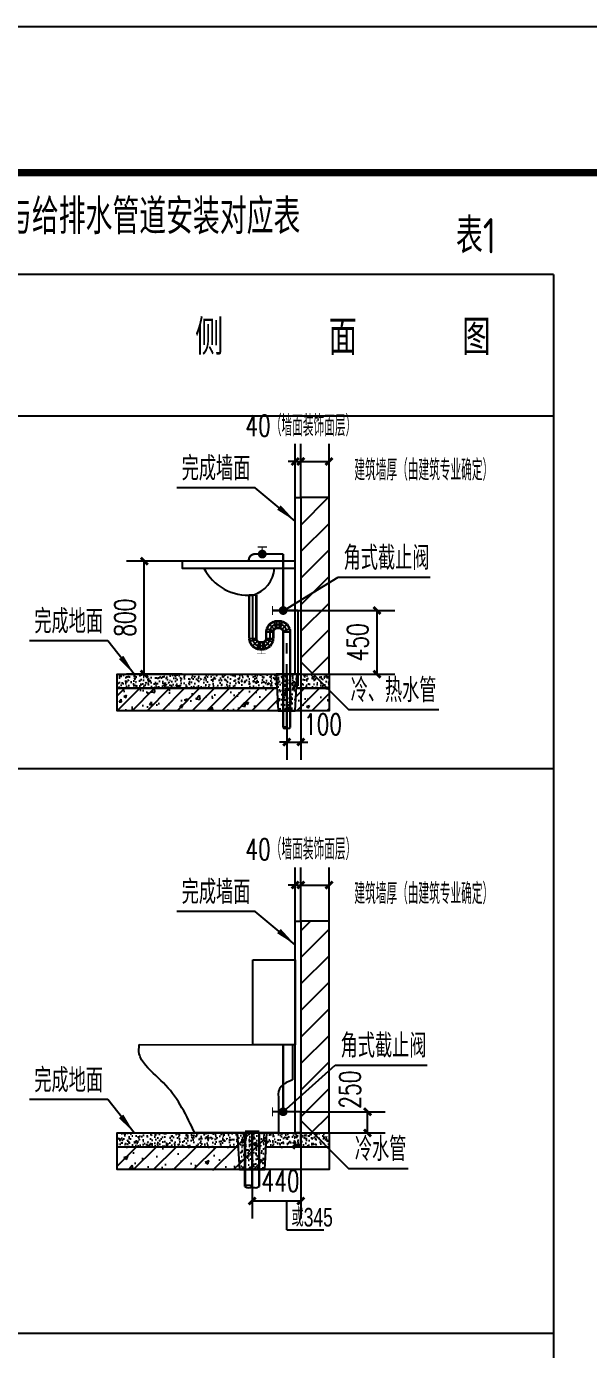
# Model space of a CAD drawing. Header units: millimetres. Extents: x 38494 to 103938, y -249777 to -227577.
# Drawn here: x 45850 to 50560, y -238673 to -227577 of the extents above; entities that cross this region are included whole.
import ezdxf

# ---------------------------------------------------------------- set-up
doc = ezdxf.new("R2010")
doc.units = ezdxf.units.MM
doc.header["$LTSCALE"] = 600
doc.linetypes.add('CENTER2', pattern=[1.125, 0.75, -0.125, 0.125, -0.125])
for name, color, linetype in [('0-给水标注', 8, 'Continuous'), ('EQUIP_给水', 7, 'Continuous'), ('PIPE-双管', 3, 'Continuous'), ('PIPE-给水', 3, 'Continuous'), ('TEXT', 7, 'Continuous'), ('TWT_DIM', 3, 'Continuous'), ('TWT_DOTE', 8, 'CENTER2'), ('TWT_LEAD', 3, 'Continuous'), ('TWT_TEXT', 7, 'Continuous'), ('冷凝水', 4, 'Continuous'), ('散水', 150, 'Continuous'), ('详-保温', 8, 'Continuous')]:
    doc.layers.add(name, color=color, linetype=linetype)
doc.styles.add('_TCH_DIM', font='SIMPLEX', dxfattribs={"bigfont": 'GBCBIG'})
doc.styles.add('_TCH_DIM_T3', font='SIMPLEX', dxfattribs={"width": 0.705882, "bigfont": 'GBCBIG'})
doc.styles.add('_TWT_PIPEDN', font='SIMPLEX', dxfattribs={"width": 0.8, "height": 3.5, "bigfont": 'HZTXT'})
doc.styles.add('HZ', font='txt', dxfattribs={"bigfont": 'hztxt'})
doc.styles.get("Standard").update_dxf_attribs({"font": 'tssdeng.shx', "height": 500, "bigfont": 'tssdchn.shx'})
doc.styles.add('TSSD_NORMAL', font='tssdeng.shx', dxfattribs={"bigfont": 'tssdchn.shx'})
doc.styles.add('tyhz', font='BFTXT', dxfattribs={"width": 0.7, "bigfont": 'BFHZDX'})
doc.dimstyles.new('_TWT_ARCH&&50', dxfattribs={"dimtxt": 148.75, "dimasz": 50, "dimexe": 125, "dimexo": 0, "dimgap": 63.125, "dimtad": 1, "dimdec": 0, "dimzin": 0, "dimdsep": 46, "dimtxsty": '_TCH_DIM_T3', "dimblk": 'ARCHTICK', "dimcen": 0.09, "dimclrt": 7, "dimazin": 2, "dimtfac": 1, "dimtdec": 0, "dimtix": 1, "dimtmove": 2, "dimatfit": 3, "dimfxl": 50, "dimtolj": 1, "dimtzin": 0, "dimarcsym": 0})
pattern_1 = [(45, (377856.62, -80705.61), (-70.710678, 70.710678), []), (50, (377856.62, -80705.6), (286.90407, -25.100854), [30, -330]), (355, (377856.62, -80705.6), (-55.50053, 300.87685), [24, -264]), (100.4514, (377880.53, -80707.7), (231.40375, 275.77582), [25.49608, -280.45684]), (46.1842, (377856.6, -80625.6), (426.89642, -66.2076), [45, -495]), (96.6356, (377892.2, -80631.12), (373.86508, 389.64715), [38.24412, -420.6852]), (351.1842, (377856.6, -80625.6), (373.86478, 389.64744), [36, -396]), (21, (377896.62, -80645.6), (238.76282, -161.047556), [30, -330]), (326, (377896.62, -80645.6), (97.32613, 290.06002), [24, -264]), (71.4514, (377916.51, -80659.03), (336.08905, 129.0122), [25.49608, -280.45684]), (37.5, (377856.62, -80705.61), (4.863942, 133.157542), [0, -260.8, 0, -268, 0, -265]), (7.5, (377856.62, -80705.6), (105.227815, 157.764685), [0, -152.8, 0, -254.8, 0, -101]), (327.5, (377767.42, -80705.61), (213.528974, -9.021949), [0, -100, 0, -312, 0, -414]), (317.5, (377727.42, -80705.6), (233.274468, 40.041993), [0, -130, 0, -207.2, 0, -294])]

# ---------------------------------------------------------------- blocks, each defined once
blk = doc.blocks.new('A$C4A8E20EA')
at = {"layer": '详-保温'}
blk.add_lwpolyline([(-180.8, 1225), (119.2, 1225), (119.2, 625), (-180.8, 625)], close=True, dxfattribs=at)
for points in [[(-984.1, 625.3), (99.2, 625), (99.2, 375.3)], [(0, 250), (0, 0), (-591.1, 0)]]:
    blk.add_lwpolyline(points, dxfattribs=at)
for points, knots in [([(-591.1, 0), (-649.2, 120.9), (-737.8, 305), (-919.2, 445.3), (-991.6, 550.2), (-986.3, 603.1), (-984.1, 625.3)], [0, 0, 0, 0, 786.399099, 1197.100089, 1377.617444, 1507.994773, 1507.994773, 1507.994773, 1507.994773]), ([(99.2, 375.3), (64.4, 361.9), (8.5, 334.6), (-3.7, 283.4), (0, 250)], [0, 0, 0, 0, 147.803714, 291.041131, 291.041131, 291.041131, 291.041131])]:
    blk.add_open_spline(points, degree=3, knots=knots, dxfattribs=at)
blk = doc.blocks.new('$TwtSys$00000478')
blk.add_arc((0.289, 0.251, 0), 0.377, 138.16101, 221.81199)
for centre, major_axis, ratio, start_param, end_param in [((-0.08, 0.237, 0), (0.023, 0.296), 0.56417, 3.829726, 5.8734), ((0.171, -0.242, 0), (0.026, 0.33), 0.755631, 0.811946, 2.540597)]:
    blk.add_ellipse(centre, major_axis=major_axis, ratio=ratio, start_param=start_param, end_param=end_param)
at = {"layer": 'PIPE-双管'}
blk.add_line((0.006, 0), (0.006, 0), dxfattribs=at)
blk.add_line((0.006, 0), (0.006, 0), dxfattribs=at)
blk.add_line((0.006, 0), (0.006, 0), dxfattribs=at)
blk.add_line((0.006, 0), (0.006, 0), dxfattribs=at)
blk = doc.blocks.new('$ATTACHMENT$00000139')
at = {"const_width": 30}
blk.add_lwpolyline([(0, 0), (-400, 0, 0.443942), (-486, -95, -1.105826)], format="xyb", dxfattribs=at)
at = {"const_width": 15}
for points in [[(-231, 100), (-359, 100)], [(-296, 0), (-296, 100)]]:
    blk.add_lwpolyline(points, dxfattribs=at)
at = {"const_width": 62.5}
blk.add_lwpolyline([(-265, 0, -1), (-327, 0, -1)], format="xyb", close=True, dxfattribs=at)
at = {"flags": 1}
for tag in ['UNIT', 'SPEC', 'WHAT']:
    blk.add_attdef(tag, (0, 0), '', height=0.0001, dxfattribs=at)
blk = doc.blocks.new('$ATTACHMENT$00000125')
for points, const_width in [([(170, 0), (170, 400)], 30), ([(0, 0), (320, 0)], 30), ([(320, -65), (320, 65)], 15)]:
    blk.add_lwpolyline(points, dxfattribs=dict(const_width=const_width))
at = {"const_width": 62.5}
blk.add_lwpolyline([(139, 0, -1), (201, 0, -1)], format="xyb", close=True, dxfattribs=at)
at = {"style": 'HZ', "width": 0.7, "flags": 1}
for tag in ['UNIT', 'SPEC', 'WHAT']:
    blk.add_attdef(tag, (0, 0), '', height=0.001, dxfattribs=at)
blk = doc.blocks.new('$TwtSys$00000132')
at = {"elevation": 0}
blk.add_lwpolyline([(7, -101, -0.575183), (0, 0, 0.604745), (-11, 101, 16.924828)], format="xyb", dxfattribs=at)
blk = doc.blocks.new('_ArchTick')
at = {"color": 0, "linetype": 'ByBlock', "const_width": 0.4}
blk.add_lwpolyline([(-0.5, -0.5), (0.5, 0.5)], dxfattribs=at)
blk = doc.blocks.new('*D31')
at = {"layer": 'Defpoints', "color": 0, "transparency": 16777216}
for p in [(1010069.1, 445369), (1010169.1, 445369), (1010169.1, 444887.4)]:
    blk.add_point(p, dxfattribs=at)
at = {"layer": 'TWT_DIM', "color": 0, "lineweight": -2, "transparency": 16777216}
for p, q in [((1010069.1, 445369), (1010069.1, 444762.4)), ((1010169.1, 445369), (1010169.1, 444762.4)), ((1010069.1, 444887.4), (1010019.1, 444887.4)), ((1010069.1, 444887.4), (1010169.1, 444887.4)), ((1010169.1, 444887.4), (1010219.1, 444887.4))]:
    blk.add_line(p, q, dxfattribs=at)
at = {"layer": 'TWT_DIM', "color": 0, "lineweight": -2, "transparency": 16777216, "xscale": 50, "yscale": 50, "zscale": 50}
blk.add_blockref('_ArchTick', (1010069.1, 444887.4), dxfattribs=at)
at = {"layer": 'TWT_DIM', "color": 0, "lineweight": -2, "transparency": 16777216, "xscale": 50, "yscale": 50, "zscale": 50, "rotation": 180}
blk.add_blockref('_ArchTick', (1010169.1, 444887.4), dxfattribs=at)
at = {"layer": 'TWT_DIM', "color": 7, "transparency": 16777216, "insert": (1010326.2, 445012.4), "char_height": 148.75, "attachment_point": 5, "style": '_TCH_DIM_T3'}
blk.add_mtext('\\A1;100', dxfattribs=at)
blk = doc.blocks.new('*D32')
at = {"layer": 'Defpoints', "color": 0, "transparency": 16777216}
for p in [(1010169.1, 446874.8), (1010129.1, 446619), (1010169.1, 446619)]:
    blk.add_point(p, dxfattribs=at)
at = {"layer": 'TWT_DIM', "color": 0, "lineweight": -2, "transparency": 16777216}
for p, q in [((1010129.1, 446619), (1010129.1, 446999.8)), ((1010169.1, 446619), (1010169.1, 446999.8)), ((1010129.1, 446874.8), (1010079.1, 446874.8)), ((1010129.1, 446874.8), (1010169.1, 446874.8)), ((1010169.1, 446874.8), (1010219.1, 446874.8))]:
    blk.add_line(p, q, dxfattribs=at)
at = {"layer": 'TWT_DIM', "color": 0, "lineweight": -2, "transparency": 16777216, "xscale": 50, "yscale": 50, "zscale": 50}
blk.add_blockref('_ArchTick', (1010129.1, 446874.8), dxfattribs=at)
at = {"layer": 'TWT_DIM', "color": 0, "lineweight": -2, "transparency": 16777216, "xscale": 50, "yscale": 50, "zscale": 50, "rotation": 180}
blk.add_blockref('_ArchTick', (1010169.1, 446874.8), dxfattribs=at)
at = {"layer": 'TWT_DIM', "color": 7, "transparency": 16777216, "insert": (1010169.1, 447126.7), "char_height": 148.75, "attachment_point": 5, "style": '_TCH_DIM_T3'}
blk.add_mtext('\\A1;40（墙面装饰面层）', dxfattribs=at)
blk = doc.blocks.new('*D33')
at = {"layer": 'Defpoints', "color": 0, "transparency": 16777216}
for p in [(1010369.1, 446874.8), (1010169.1, 446619), (1010369.1, 446619)]:
    blk.add_point(p, dxfattribs=at)
at = {"layer": 'TWT_DIM', "color": 0, "lineweight": -2, "transparency": 16777216}
for p, q in [((1010169.1, 446619), (1010169.1, 446999.8)), ((1010369.1, 446619), (1010369.1, 446999.8)), ((1010169.1, 446874.8), (1010369.1, 446874.8))]:
    blk.add_line(p, q, dxfattribs=at)
at = {"layer": 'TWT_DIM', "color": 0, "lineweight": -2, "transparency": 16777216, "xscale": 50, "yscale": 50, "zscale": 50, "rotation": 180}
blk.add_blockref('_ArchTick', (1010169.1, 446874.8), dxfattribs=at)
at = {"layer": 'TWT_DIM', "color": 0, "lineweight": -2, "transparency": 16777216, "xscale": 50, "yscale": 50, "zscale": 50}
blk.add_blockref('_ArchTick', (1010369.1, 446874.8), dxfattribs=at)
at = {"layer": 'TWT_DIM', "color": 7, "transparency": 16777216, "insert": (1011039.6, 446812.7), "char_height": 148.75, "attachment_point": 5, "style": '_TCH_DIM_T3'}
blk.add_mtext('\\A1;建筑墙厚（由建筑专业确定）', dxfattribs=at)
blk = doc.blocks.new('*D34')
at = {"layer": 'Defpoints', "color": 0, "transparency": 16777216}
for p in [(1010129.1, 445819), (1010708.4, 445819), (1010129.1, 445369)]:
    blk.add_point(p, dxfattribs=at)
at = {"layer": 'TWT_DIM', "color": 0, "lineweight": -2, "transparency": 16777216}
for p, q in [((1010129.1, 445819), (1010833.4, 445819)), ((1010708.4, 445369), (1010708.4, 445819)), ((1010129.1, 445369), (1010833.4, 445369))]:
    blk.add_line(p, q, dxfattribs=at)
at = {"layer": 'TWT_DIM', "color": 0, "lineweight": -2, "transparency": 16777216, "xscale": 50, "yscale": 50, "zscale": 50}
for p, rotation in [((1010708.4, 445819), 90), ((1010708.4, 445369), 270)]:
    blk.add_blockref('_ArchTick', p, dxfattribs=dict(at, rotation=rotation))
at = {"layer": 'TWT_DIM', "color": 7, "transparency": 16777216, "insert": (1010570.9, 445594), "char_height": 148.75, "attachment_point": 5, "rotation": 90, "style": '_TCH_DIM_T3'}
blk.add_mtext('\\A1;450', dxfattribs=at)
blk = doc.blocks.new('*D35')
at = {"layer": 'Defpoints', "color": 0, "transparency": 16777216}
for p in [(1009061.2, 446169), (1009329.1, 446169), (1009329.1, 445369)]:
    blk.add_point(p, dxfattribs=at)
at = {"layer": 'TWT_DIM', "color": 0, "lineweight": -2, "transparency": 16777216}
for p, q in [((1009329.1, 446169), (1008936.2, 446169)), ((1009061.2, 445369), (1009061.2, 446169)), ((1009329.1, 445369), (1008936.2, 445369))]:
    blk.add_line(p, q, dxfattribs=at)
at = {"layer": 'TWT_DIM', "color": 0, "lineweight": -2, "transparency": 16777216, "xscale": 50, "yscale": 50, "zscale": 50}
for p, rotation in [((1009061.2, 446169), 90), ((1009061.2, 445369), 270)]:
    blk.add_blockref('_ArchTick', p, dxfattribs=dict(at, rotation=rotation))
at = {"layer": 'TWT_DIM', "color": 7, "transparency": 16777216, "insert": (1008923.7, 445769), "char_height": 148.75, "attachment_point": 5, "rotation": 90, "style": '_TCH_DIM_T3'}
blk.add_mtext('\\A1;800', dxfattribs=at)
blk = doc.blocks.new('*D42')
at = {"layer": 'Defpoints', "color": 0, "transparency": 16777216}
for p in [(1009824.1, 442119), (1010169.1, 442119), (1010169.1, 441637.4)]:
    blk.add_point(p, dxfattribs=at)
at = {"layer": 'TWT_DIM', "color": 0, "lineweight": -2, "transparency": 16777216}
for p, q in [((1009824.1, 442119), (1009824.1, 441512.4)), ((1010169.1, 442119), (1010169.1, 441512.4)), ((1009824.1, 441637.4), (1010169.1, 441637.4))]:
    blk.add_line(p, q, dxfattribs=at)
at = {"layer": 'TWT_DIM', "color": 0, "lineweight": -2, "transparency": 16777216, "xscale": 50, "yscale": 50, "zscale": 50, "rotation": 180}
blk.add_blockref('_ArchTick', (1009824.1, 441637.4), dxfattribs=at)
at = {"layer": 'TWT_DIM', "color": 0, "lineweight": -2, "transparency": 16777216, "xscale": 50, "yscale": 50, "zscale": 50}
blk.add_blockref('_ArchTick', (1010169.1, 441637.4), dxfattribs=at)
at = {"layer": 'TWT_DIM', "color": 7, "transparency": 16777216, "insert": (1010025.1, 441778.5), "char_height": 148.75, "attachment_point": 5, "style": '_TCH_DIM_T3'}
blk.add_mtext('\\A1;440', dxfattribs=at)
blk = doc.blocks.new('*D43')
at = {"layer": 'Defpoints', "color": 0, "transparency": 16777216}
for p in [(1010169.1, 443874.8), (1010129.1, 443619), (1010169.1, 443619)]:
    blk.add_point(p, dxfattribs=at)
at = {"layer": 'TWT_DIM', "color": 0, "lineweight": -2, "transparency": 16777216}
for p, q in [((1010129.1, 443619), (1010129.1, 443999.8)), ((1010169.1, 443619), (1010169.1, 443999.8)), ((1010129.1, 443874.8), (1010079.1, 443874.8)), ((1010129.1, 443874.8), (1010169.1, 443874.8)), ((1010169.1, 443874.8), (1010219.1, 443874.8))]:
    blk.add_line(p, q, dxfattribs=at)
at = {"layer": 'TWT_DIM', "color": 0, "lineweight": -2, "transparency": 16777216, "xscale": 50, "yscale": 50, "zscale": 50}
blk.add_blockref('_ArchTick', (1010129.1, 443874.8), dxfattribs=at)
at = {"layer": 'TWT_DIM', "color": 0, "lineweight": -2, "transparency": 16777216, "xscale": 50, "yscale": 50, "zscale": 50, "rotation": 180}
blk.add_blockref('_ArchTick', (1010169.1, 443874.8), dxfattribs=at)
at = {"layer": 'TWT_DIM', "color": 7, "transparency": 16777216, "insert": (1010169.1, 444126.7), "char_height": 148.75, "attachment_point": 5, "style": '_TCH_DIM_T3'}
blk.add_mtext('\\A1;40（墙面装饰面层）', dxfattribs=at)
blk = doc.blocks.new('*D44')
at = {"layer": 'Defpoints', "color": 0, "transparency": 16777216}
for p in [(1010369.1, 443874.8), (1010169.1, 443619), (1010369.1, 443619)]:
    blk.add_point(p, dxfattribs=at)
at = {"layer": 'TWT_DIM', "color": 0, "lineweight": -2, "transparency": 16777216}
for p, q in [((1010169.1, 443619), (1010169.1, 443999.8)), ((1010369.1, 443619), (1010369.1, 443999.8)), ((1010169.1, 443874.8), (1010369.1, 443874.8))]:
    blk.add_line(p, q, dxfattribs=at)
at = {"layer": 'TWT_DIM', "color": 0, "lineweight": -2, "transparency": 16777216, "xscale": 50, "yscale": 50, "zscale": 50, "rotation": 180}
blk.add_blockref('_ArchTick', (1010169.1, 443874.8), dxfattribs=at)
at = {"layer": 'TWT_DIM', "color": 0, "lineweight": -2, "transparency": 16777216, "xscale": 50, "yscale": 50, "zscale": 50}
blk.add_blockref('_ArchTick', (1010369.1, 443874.8), dxfattribs=at)
at = {"layer": 'TWT_DIM', "color": 7, "transparency": 16777216, "insert": (1011039.6, 443812.7), "char_height": 148.75, "attachment_point": 5, "style": '_TCH_DIM_T3'}
blk.add_mtext('\\A1;建筑墙厚（由建筑专业确定）', dxfattribs=at)
blk = doc.blocks.new('*D45')
at = {"layer": 'Defpoints', "color": 0, "transparency": 16777216}
for p in [(1010169.1, 442269), (1010641.3, 442269), (1010169.1, 442119)]:
    blk.add_point(p, dxfattribs=at)
at = {"layer": 'TWT_DIM', "color": 0, "lineweight": -2, "transparency": 16777216}
for p, q in [((1010169.1, 442269), (1010766.3, 442269)), ((1010641.3, 442119), (1010641.3, 442269)), ((1010169.1, 442119), (1010766.3, 442119))]:
    blk.add_line(p, q, dxfattribs=at)
at = {"layer": 'TWT_DIM', "color": 0, "lineweight": -2, "transparency": 16777216, "xscale": 50, "yscale": 50, "zscale": 50}
for p, rotation in [((1010641.3, 442269), 90), ((1010641.3, 442119), 270)]:
    blk.add_blockref('_ArchTick', p, dxfattribs=dict(at, rotation=rotation))
at = {"layer": 'TWT_DIM', "color": 7, "transparency": 16777216, "insert": (1010516.3, 442426.2), "char_height": 148.75, "attachment_point": 5, "rotation": 90, "style": '_TCH_DIM_T3'}
blk.add_mtext('\\A1;250', dxfattribs=at)
blk = doc.blocks.new('16#给排水专业全部施工图20170220-11111111')
at = {"layer": 'PIPE-给水', "linetype": 'ByBlock'}
for points in [[(1010169.1, 442269), (1010176.6, 442269), (1010176.6, 442276.5)], [(1010169.1, 442269), (1010169.1, 442276.5), (1010176.6, 442276.5)], [(1010169.1, 442035), (1010176.6, 442035), (1010176.6, 442027.5)], [(1010169.1, 442035), (1010169.1, 442027.5), (1010176.6, 442027.5)]]:
    blk.add_hatch(color=256, dxfattribs=at).paths.add_polyline_path(points)
at = {"layer": 'TEXT'}
h = blk.add_hatch(dxfattribs=at)
h.set_pattern_fill('普通砖', color=256, scale=100, style=0)
h.set_pattern_definition([(45, (396762.02, -83405.36), (-94.045202, 94.045202), [])])
h.paths.add_polyline_path([(1010169.1, 445369), (1010369.1, 445369), (1010369.1, 446619), (1010169.1, 446619)])
h = blk.add_hatch(dxfattribs=at)
h.set_pattern_fill('混凝土', color=256, scale=10, style=0)
h.set_pattern_definition([(50, (396762.02, -83500.86), (71.7260183, -6.2752135), [7.5, -82.5]), (355, (396762.02, -83500.86), (-13.8751334, 75.2192134), [6, -66]), (100.4514, (396768, -83501.38), (57.850938, 68.943954), [6.374019, -70.114211]), (46.1842, (396762.02, -83480.86), (106.724105, -16.551901), [11.25, -123.75]), (96.6356, (396770.92, -83482.24), (93.46627, 97.411787), [9.561029, -105.1713]), (351.1842, (396762.02, -83480.86), (93.466195, 97.41186), [9, -99]), (21, (396772.02, -83485.86), (59.690705, -40.261889), [7.5, -82.5]), (326, (396772.02, -83485.86), (24.331533, 72.5150045), [6, -66]), (71.4514, (396777, -83489.21), (84.022263, 32.2530497), [6.374019, -70.114211]), (37.5, (396762.023, -83500.857), (1.2159855, 33.2893854), [0, -65.2, 0, -67, 0, -66.25]), (7.5, (396762.023, -83500.857), (26.3069537, 39.4411712), [0, -38.2, 0, -63.7, 0, -25.25]), (327.5, (396739.723, -83500.857), (53.3822436, -2.2554872), [0, -25, 0, -78, 0, -103.5]), (317.5, (396729.723, -83500.857), (58.318617, 10.0104982), [0, -32.5, 0, -51.8, 0, -73.5])])
h.paths.add_polyline_path([(1009999.9, 445269), (1009994.1, 445369), (1008869.1, 445369), (1008869.1, 445269)])
h.paths.add_polyline_path([(1010169.1, 445369), (1010169.1, 445301, -1), (1010169.1, 445269), (1010369.1, 445269), (1010369.1, 445369)])
h = blk.add_hatch(dxfattribs=at)
h.set_pattern_fill('混凝土', color=256, scale=10, style=0)
h.set_pattern_definition([(50, (396762.02, -83550.86), (71.7260183, -6.2752135), [7.5, -82.5]), (355, (396762.02, -83550.86), (-13.8751334, 75.2192134), [6, -66]), (100.4514, (396768, -83551.38), (57.850938, 68.943954), [6.374019, -70.114211]), (46.1842, (396762.02, -83530.86), (106.724105, -16.551901), [11.25, -123.75]), (96.6356, (396770.92, -83532.24), (93.46627, 97.411787), [9.561029, -105.1713]), (351.1842, (396762.02, -83530.86), (93.466195, 97.41186), [9, -99]), (21, (396772.02, -83535.86), (59.690705, -40.261889), [7.5, -82.5]), (326, (396772.02, -83535.86), (24.331533, 72.5150045), [6, -66]), (71.4514, (396777, -83539.21), (84.022263, 32.2530497), [6.374019, -70.114211]), (37.5, (396762.023, -83550.857), (1.2159855, 33.2893854), [0, -65.2, 0, -67, 0, -66.25]), (7.5, (396762.023, -83550.857), (26.3069537, 39.4411712), [0, -38.2, 0, -63.7, 0, -25.25]), (327.5, (396739.723, -83550.857), (53.3822436, -2.2554872), [0, -25, 0, -78, 0, -103.5]), (317.5, (396729.723, -83550.857), (58.318617, 10.0104982), [0, -32.5, 0, -51.8, 0, -73.5])])
h.paths.add_polyline_path([(1010009.1, 445109), (1010129.1, 445109), (1010144.1, 445369), (1009994.1, 445369)])
h = blk.add_hatch(dxfattribs=at)
h.set_pattern_fill('钢筋混凝土', color=256, scale=30, style=0)
h.set_pattern_definition([(45, (396762.02, -83500.86), (-53.0330086, 53.0330086), []), (50, (396762.02, -83500.86), (215.178055, -18.82564), [22.5, -247.5]), (355, (396762.02, -83500.86), (-41.6254, 225.65764), [18, -198]), (100.4514, (396779.95, -83502.43), (173.552815, 206.83186), [19.122057, -210.342634]), (46.1842, (396762.02, -83440.86), (320.172315, -49.6557), [33.75, -371.25]), (96.6356, (396788.7, -83445), (280.39881, 292.23536), [28.68309, -315.5139]), (351.1842, (396762.02, -83440.86), (280.39858, 292.23558), [27, -297]), (21, (396792.02, -83455.86), (179.072116, -120.785667), [22.5, -247.5]), (326, (396792.02, -83455.86), (72.9946, 217.545014), [18, -198]), (71.4514, (396806.95, -83465.92), (252.06679, 96.75915), [19.122057, -210.342634]), (37.5, (396762.02, -83500.86), (3.6479566, 99.868156), [0, -195.6, 0, -201, 0, -198.75]), (7.5, (396762.02, -83500.86), (78.920861, 118.323514), [0, -114.6, 0, -191.1, 0, -75.75]), (327.5, (396695.12, -83500.86), (160.146731, -6.7664615), [0, -75, 0, -234, 0, -310.5]), (317.5, (396665.12, -83500.86), (174.95585, 30.031495), [0, -97.5, 0, -155.4, 0, -220.5])])
h.paths.add_polyline_path([(1008869.1, 445269), (1008869.1, 445109), (1010009.1, 445109), (1009999.9, 445269)])
h.paths.add_polyline_path([(1010138.3, 445269), (1010129.1, 445109), (1010369.1, 445109), (1010369.1, 445269)])
h = blk.add_hatch(dxfattribs=at)
h.set_pattern_fill('普通砖', color=256, scale=100, style=0)
h.set_pattern_definition([(45, (396762.02, -86655.36), (-94.045202, 94.045202), [])])
h.paths.add_polyline_path([(1010169.1, 442119), (1010369.1, 442119), (1010369.1, 443619), (1010169.1, 443619)])
at = {"layer": '详-保温'}
h = blk.add_hatch(dxfattribs=at)
h.set_pattern_fill('混凝土', color=256, scale=10, style=0)
h.set_pattern_definition([(50, (371132.61, -124103.726), (71.7260183, -6.2752135), [7.5, -82.5]), (355, (371132.61, -124103.73), (-13.8751334, 75.2192134), [6, -66]), (100.4514, (371138.59, -124104.25), (57.850938, 68.943954), [6.374019, -70.114211]), (46.1842, (371132.61, -124083.73), (106.724105, -16.551901), [11.25, -123.75]), (96.6356, (371141.51, -124085.11), (93.46627, 97.411787), [9.561029, -105.1713]), (351.1842, (371132.61, -124083.73), (93.466195, 97.41186), [9, -99]), (21, (371142.61, -124088.726), (59.6907052, -40.261889), [7.5, -82.5]), (326, (371142.61, -124088.73), (24.331533, 72.5150045), [6, -66]), (71.4514, (371147.586, -124092.08), (84.022263, 32.2530497), [6.374019, -70.114211]), (37.5, (371132.612, -124103.726), (1.2159855, 33.2893854), [0, -65.2, 0, -67, 0, -66.25]), (7.5, (371132.61, -124103.726), (26.3069537, 39.4411712), [0, -38.2, 0, -63.7, 0, -25.25]), (327.5, (371110.312, -124103.726), (53.3822436, -2.2554872), [0, -25, 0, -78, 0, -103.5]), (317.5, (371100.31, -124103.726), (58.318617, 10.0104982), [0, -32.5, 0, -51.8, 0, -73.5])])
h.paths.add_polyline_path([(1009724.9, 442019), (1009719.1, 442119), (1008869.1, 442119), (1008869.1, 442019)])
h.paths.add_polyline_path([(1009929.1, 442119), (1009923.3, 442019), (1010169.1, 442019, -0.414214), (1010153.1, 442035, -0.414214), (1010169.1, 442051), (1010169.1, 442119), (1010129.1, 442119)])
h.paths.add_polyline_path([(1010369.1, 442019), (1010369.1, 442119), (1010169.1, 442119), (1010169.1, 442051, -0.414214), (1010185.1, 442035, -0.414214), (1010169.1, 442019)])
h = blk.add_hatch(dxfattribs=at)
h.set_pattern_fill('钢筋混凝土', color=256, scale=40, style=0)
h.set_pattern_definition(pattern_1)
h.paths.add_polyline_path([(1009719.1, 442119), (1009734.1, 441859), (1009914.1, 441859), (1009929.1, 442119)])
h = blk.add_hatch(dxfattribs=at)
h.set_pattern_fill('混凝土', color=256, scale=10, style=0)
h.set_pattern_definition([(50, (377856.62, -80705.606), (71.7260183, -6.2752135), [7.5, -82.5]), (355, (377856.62, -80705.606), (-13.8751334, 75.2192134), [6, -66]), (100.4514, (377862.594, -80706.13), (57.850938, 68.943954), [6.374019, -70.114211]), (46.1842, (377856.62, -80685.606), (106.724105, -16.551901), [11.25, -123.75]), (96.6356, (377865.51, -80686.98), (93.46627, 97.411787), [9.561029, -105.1713]), (351.1842, (377856.62, -80685.61), (93.466195, 97.41186), [9, -99]), (21, (377866.62, -80690.606), (59.690705, -40.261889), [7.5, -82.5]), (326, (377866.62, -80690.606), (24.331533, 72.5150045), [6, -66]), (71.4514, (377871.59, -80693.96), (84.022263, 32.2530497), [6.374019, -70.114211]), (37.5, (377856.617, -80705.606), (1.2159855, 33.2893854), [0, -65.2, 0, -67, 0, -66.25]), (7.5, (377856.617, -80705.606), (26.3069537, 39.4411712), [0, -38.2, 0, -63.7, 0, -25.25]), (327.5, (377834.317, -80705.606), (53.3822436, -2.2554872), [0, -25, 0, -78, 0, -103.5]), (317.5, (377824.317, -80705.606), (58.318617, 10.0104982), [0, -32.5, 0, -51.8, 0, -73.5])])
h.paths.add_polyline_path([(1009719.1, 442119), (1009734.1, 441859), (1009914.1, 441859), (1009929.1, 442119)])
h = blk.add_hatch(dxfattribs=at)
h.set_pattern_fill('钢筋混凝土', color=256, scale=40, style=0)
h.set_pattern_definition(pattern_1)
h.paths.add_polyline_path([(1008869.1, 442019), (1008869.1, 441859), (1009734.1, 441859), (1009724.9, 442019)])
at = {"color": 7}
for points, const_width in [([(1009858.9, 445512.5), (1009920.5, 445512.5)], 1.5), ([(1009889.1, 445569), (1009889.1, 445512.5)], 2.5)]:
    blk.add_lwpolyline(points, dxfattribs=dict(at, const_width=const_width))
at = {"layer": '0-给水标注', "linetype": 'ByBlock'}
for q in [(1010070.4, 441630.9), (1010331.8, 441432)]:
    blk.add_line((1010070.4, 441432), q, dxfattribs=at)
at = {"layer": 'PIPE-双管'}
for p, q in [((1009854.1, 445929), (1009804.1, 445929)), ((1009981.4, 445686.7), (1009946.1, 445722.1)), ((1009992.6, 445693.2), (1009979.7, 445741.5)), ((1009999.1, 445694), (1009999.1, 445744)), ((1010019.1, 445744), (1010019.1, 445694)), ((1010019.1, 445694), (1010019.1, 445744)), ((1010025.6, 445693.2), (1010038.5, 445741.5)), ((1010036.8, 445686.7), (1010072.1, 445722.1)), ((1009854.1, 445619), (1009804.1, 445619)), ((1009855, 445612.6), (1009806.7, 445599.6)), ((1009861.4, 445601.3), (1009826.1, 445566)), ((1009916.8, 445601.3), (1009952.1, 445566)), ((1009923.3, 445612.6), (1009971.5, 445599.6)), ((1009924.1, 445669), (1009974.1, 445669)), ((1009974.1, 445669), (1009924.1, 445669)), ((1009974.1, 445619), (1009924.1, 445619)), ((1009924.1, 445619), (1009974.1, 445619)), ((1009975, 445675.5), (1009926.7, 445688.4)), ((1010043.3, 445675.5), (1010091.5, 445688.4)), ((1010044.1, 445669), (1010094.1, 445669)), ((1009872.6, 445594.9), (1009859.7, 445546.6)), ((1009879.1, 445544), (1009879.1, 445594)), ((1009879.1, 445594), (1009879.1, 445544)), ((1009899.1, 445594), (1009899.1, 445544)), ((1009905.6, 445594.9), (1009918.5, 445546.6)), ((1009874.1, 442129), (1009774.1, 442129))]:
    blk.add_line(p, q, dxfattribs=at)
at = {"layer": 'PIPE-双管', "const_width": 17.5}
for points in [[(1009804.1, 445619), (1009804.1, 445929)], [(1009854.1, 445619), (1009854.1, 445929)], [(1009926.7, 445688.4), (1009924.1, 445669)], [(1009946.1, 445722.1), (1009926.7, 445688.4)], [(1009979.7, 445741.5), (1009946.1, 445722.1)], [(1009981.4, 445686.7), (1009975, 445675.5)], [(1009999.1, 445744), (1009979.7, 445741.5)], [(1009992.6, 445693.2), (1009981.4, 445686.7)], [(1009999.1, 445694), (1009992.6, 445693.2)], [(1010019.1, 445744), (1009999.1, 445744)], [(1010019.1, 445694), (1009999.1, 445694)], [(1010038.5, 445741.5), (1010019.1, 445744)], [(1010025.6, 445693.2), (1010019.1, 445694)], [(1010036.8, 445686.7), (1010025.6, 445693.2)], [(1010043.3, 445675.5), (1010036.8, 445686.7)], [(1010072.1, 445722.1), (1010038.5, 445741.5)], [(1010091.5, 445688.4), (1010072.1, 445722.1)], [(1010094.1, 445669), (1010091.5, 445688.4)], [(1009804.1, 445619), (1009806.7, 445599.6)], [(1009806.7, 445599.6), (1009826.1, 445566)], [(1009854.1, 445619), (1009855, 445612.6)], [(1009855, 445612.6), (1009861.4, 445601.3)], [(1009861.4, 445601.3), (1009872.6, 445594.9)], [(1009872.6, 445594.9), (1009879.1, 445594)], [(1009899.1, 445594), (1009879.1, 445594)], [(1009899.1, 445594), (1009905.6, 445594.9)], [(1009905.6, 445594.9), (1009916.8, 445601.3)], [(1009916.8, 445601.3), (1009923.3, 445612.6)], [(1009923.3, 445612.6), (1009924.1, 445619)], [(1009924.1, 445669), (1009924.1, 445619)], [(1009952.1, 445566), (1009971.5, 445599.6)], [(1009971.5, 445599.6), (1009974.1, 445619)], [(1009975, 445675.5), (1009974.1, 445669)], [(1009974.1, 445669), (1009974.1, 445619)], [(1010044.1, 445669), (1010043.3, 445675.5)], [(1010044.1, 444989), (1010044.1, 445669)], [(1010094.1, 444989), (1010094.1, 445669)], [(1009826.1, 445566), (1009859.7, 445546.6)], [(1009859.7, 445546.6), (1009879.1, 445544)], [(1009899.1, 445544), (1009879.1, 445544)], [(1009899.1, 445544), (1009918.5, 445546.6)], [(1009918.5, 445546.6), (1009952.1, 445566)], [(1009774.1, 441739), (1009774.1, 442129)], [(1009874.1, 441739), (1009874.1, 442129)]]:
    blk.add_lwpolyline(points, dxfattribs=at)
at = {"layer": 'PIPE-给水', "linetype": 'ByBlock', "ltscale": 0.5, "const_width": 15}
for points in [[(1010044.1, 446019), (1010044.1, 446219)], [(1010129.1, 445819), (1010149, 445819)], [(1010149, 445285), (1010149, 445819)], [(1010123.5, 445285), (1010149, 445285)], [(1010044.1, 442469), (1010044.1, 442744.3)], [(1010129.1, 442269), (1010169.1, 442269)], [(1010169.1, 442035), (1010169.1, 442269)], [(1010123.5, 442035), (1010169.1, 442035)]]:
    blk.add_lwpolyline(points, dxfattribs=at)
at = {"layer": 'TEXT'}
blk.add_line((1010129.1, 445369), (1010129.1, 445819), dxfattribs=at)
for points in [[(1010129.1, 446619), (1010169.1, 446619), (1010169.1, 445369), (1010129.1, 445369)], [(1010169.1, 445369), (1010369.1, 445369), (1010369.1, 446619), (1010169.1, 446619)], [(1010129.1, 443619), (1010169.1, 443619), (1010169.1, 442119), (1010129.1, 442119)], [(1010169.1, 442119), (1010369.1, 442119), (1010369.1, 443619), (1010169.1, 443619)]]:
    blk.add_lwpolyline(points, close=True, dxfattribs=at)
for points in [[(1009329.1, 446169), (1009329.1, 446119), (1010129.1, 446119), (1010129.1, 446169), (1009329.1, 446169)], [(1009999.1, 445269), (1008869.1, 445269), (1008869.1, 445369), (1010369.1, 445369), (1010369.1, 445269), (1010139.1, 445269)], [(1009994.1, 445369), (1010009.1, 445109), (1010129.1, 445109), (1010144.1, 445369), (1009994.1, 445369)], [(1010139.1, 445269), (1010369.1, 445269), (1010369.1, 445109), (1008869.1, 445109), (1008869.1, 445269), (1009999.1, 445269)], [(1009724.9, 442019), (1008869.1, 442019), (1008869.1, 442119), (1010369.1, 442119), (1010369.1, 442019), (1009923.3, 442019)], [(1009719.1, 442119), (1009734.1, 441859), (1009914.1, 441859), (1009929.1, 442119), (1009719.1, 442119)], [(1010369.1, 442019), (1010369.1, 441859), (1008869.1, 441859), (1008869.1, 442019)]]:
    blk.add_lwpolyline(points, dxfattribs=at)
for centre, radius, start, end in [((1009795.3, 446277), 349.6, 206.86567, 275.55445), ((1009771.2, 446132), 211.1, 285.9133, 356.46889)]:
    blk.add_arc(centre, radius, start, end, dxfattribs=at)
at = {"layer": 'TWT_DOTE'}
for p, q in [((1009829.1, 445619), (1009829.1, 445929)), ((1010019.1, 445719), (1009999.1, 445719)), ((1009949.1, 445669), (1009949.1, 445619)), ((1010069.1, 444989), (1010069.1, 445669)), ((1009899.1, 445569), (1009879.1, 445569)), ((1009824.1, 441739), (1009824.1, 442129))]:
    blk.add_line(p, q, dxfattribs=at)
for centre, start, end in [((1009999.1, 445669), 90, 180), ((1010019.1, 445669), 0, 90), ((1009879.1, 445619), 180, 270), ((1009899.1, 445619), 270, 0)]:
    blk.add_arc(centre, 50, start, end, dxfattribs=at)
at = {"layer": 'TWT_LEAD', "color": 7}
for p, q in [((1009846.6, 446688.5), (1009290.7, 446688.5)), ((1010129.1, 446452.3), (1009846.6, 446688.5)), ((1010049.1, 445819), (1010434.1, 446054.6)), ((1010434.1, 446054.6), (1011084.2, 446054.6)), ((1008803.8, 445605.2), (1008247.8, 445605.2)), ((1008990, 445369), (1008803.8, 445605.2)), ((1010169.1, 445456), (1010507.4, 445117.7)), ((1010507.4, 445117.7), (1011144.9, 445117.7)), ((1009846.6, 443688.5), (1009290.7, 443688.5)), ((1010129.1, 443452.3), (1009846.6, 443688.5)), ((1010044.1, 442269), (1010412.8, 442600)), ((1010412.8, 442600), (1011062.9, 442600)), ((1008803.8, 442355.2), (1008247.8, 442355.2)), ((1008990, 442119), (1008803.8, 442355.2)), ((1010169.1, 442206), (1010507.4, 441867.7)), ((1010507.4, 441867.7), (1010929.1, 441867.7))]:
    blk.add_line(p, q, dxfattribs=at)
for points in [[(1010129.1, 446452.3, 0, 40, 0), (1010014, 446548.5, 0, 0, 0)], [(1008990, 445369, 0, 40, 0), (1008897.1, 445486.8, 0, 0, 0)], [(1010129.1, 443452.3, 0, 40, 0), (1010014, 443548.5, 0, 0, 0)], [(1008990, 442119, 0, 40, 0), (1008897.1, 442236.8, 0, 0, 0)]]:
    blk.add_lwpolyline(points, format="xyseb", dxfattribs=at)
at = {"layer": 'TWT_TEXT'}
for p, q in [((1011956.4, 448198.7), (1004456.4, 448198.7)), ((1011956.4, 448198.7), (1011956.4, 433948.7)), ((1004456.4, 447198.7), (1011956.4, 447198.7)), ((1011956.4, 444698.7), (1004456.4, 444698.7)), ((1011956.4, 440698.7), (1004456.4, 440698.7))]:
    blk.add_line(p, q, dxfattribs=at)
at = {"layer": 'EQUIP_给水'}
for name, p, xscale, yscale, zscale in [('$ATTACHMENT$00000139', (1010044.1, 446219), 0.4999999999999999, 0.4999999999999999, 0.4999999999999999), ('$ATTACHMENT$00000125', (1010129.1, 445819), -0.4999999999999999, 0.4999999999999999, 0.4999999999999999), ('$TwtSys$00000132', (1010123.5, 445285.2), 0.2999999998137353, 0.2999999998137353, 0.2999999998137353), ('$ATTACHMENT$00000125', (1010129.1, 442269), -0.4999999999999999, 0.4999999999999999, 0.4999999999999999), ('$TwtSys$00000132', (1010123.5, 442035.2), 0.2999999998137353, 0.2999999998137353, 0.2999999998137353)]:
    blk.add_blockref(name, p, dxfattribs=dict(at, xscale=xscale, yscale=yscale, zscale=zscale))
at = {"layer": 'PIPE-双管', "rotation": 90}
for p, xscale, yscale, zscale in [((1010069.1, 444989), 49.99999999999998, 49.99999999999998, 49.99999999999998), ((1009824.1, 441739), 99.99999999999996, 99.99999999999996, 99.99999999999996)]:
    blk.add_blockref('$TwtSys$00000478', p, dxfattribs=dict(at, xscale=xscale, yscale=yscale, zscale=zscale))
at = {"layer": 'TEXT'}
blk.add_blockref('A$C4A8E20EA', (1010010, 442119), dxfattribs=at)
at = {"layer": 'TWT_DIM', "color": 7, "insert": (1010248.7, 441521), "char_height": 131.91, "attachment_point": 5, "style": 'tyhz'}
blk.add_mtext('\\A1;或345', dxfattribs=at)
at = {"layer": 'TWT_LEAD', "color": 7, "style": '_TCH_DIM'}
for s, p in [('完成墙面', (1009325.7, 446741)), ('角式截止阀', (1010472.1, 446107.1)), ('完成地面', (1008282.8, 445657.7)), ('冷、热水管', (1010521.6, 445170.2)), ('完成墙面', (1009325.7, 443741)), ('角式截止阀', (1010450.8, 442652.5)), ('完成地面', (1008282.8, 442407.7)), ('冷水管', (1010551.5, 441920.2))]:
    blk.add_text(s, height=168.79, dxfattribs=at).set_placement(p)
at = {"layer": 'TWT_TEXT', "width": 0.8}
for s, style, p in [('住宅卫生洁具代号与给排水管道安装对应表', 'TSSD_NORMAL', (1006555.5, 448484.9)), ('表1', 'TSSD_NORMAL', (1011267.1, 448348.7)), ('表1', 'TSSD_NORMAL', (1011267.1, 448348.7)), ('侧     面     图', '_TWT_PIPEDN', (1009421, 447629.6))]:
    blk.add_text(s, height=250, dxfattribs=dict(at, style=style)).set_placement(p)
at = {"layer": 'TWT_DIM', "color": 7}
for base, p1, p2, text, picture, middle in [((1010169.1, 446874.8), (1010129.1, 446619), (1010169.1, 446619), '40（墙面装饰面层）', '*D32', (1010169.1, 447126.7)), ((1010369.1, 446874.8), (1010169.1, 446619), (1010369.1, 446619), '建筑墙厚（由建筑专业确定）', '*D33', (1011039.6, 446812.7)), ((1010169.1, 443874.8), (1010129.1, 443619), (1010169.1, 443619), '40（墙面装饰面层）', '*D43', (1010169.1, 444126.7)), ((1010369.1, 443874.8), (1010169.1, 443619), (1010369.1, 443619), '建筑墙厚（由建筑专业确定）', '*D44', (1011039.6, 443812.7))]:
    dim = blk.add_linear_dim(base=base, p1=p1, p2=p2, angle=0, text=text, dimstyle='_TWT_ARCH&&50', dxfattribs=at)
    dim.commit()
    dim.dimension.update_dxf_attribs({"geometry": picture, "text_midpoint": middle, "dimtype": 129})
for p1, p2, distance, picture, middle in [((1009329.1, 445369), (1009329.1, 446169), 267.9, '*D35', (1008923.7, 445769)), ((1010129.1, 445369), (1010129.1, 445819), -579.3, '*D34', (1010570.9, 445594))]:
    dim = blk.add_aligned_dim(p1=p1, p2=p2, distance=distance, dimstyle='_TWT_ARCH&&50', dxfattribs=at)
    dim.commit()
    dim.dimension.update_dxf_attribs({"geometry": picture, "text_midpoint": middle})
dim = blk.add_linear_dim(base=(1010169.1, 444887.4), p1=(1010069.1, 445369), p2=(1010169.1, 445369), angle=0, dimstyle='_TWT_ARCH&&50', dxfattribs=at)
dim.commit()
dim.dimension.update_dxf_attribs({"geometry": '*D31', "text_midpoint": (1010326.2, 445012.4), "dimtype": 129})
at = {"layer": 'TWT_DIM', "color": 1}
for base, p1, p2, angle, text, picture, middle in [((1010641.3, 442269), (1010169.1, 442119), (1010169.1, 442269), 90, '250', '*D45', (1010516.3, 442426.2)), ((1010169.1, 441637.4), (1009824.1, 442119), (1010169.1, 442119), 0, '440', '*D42', (1010025.1, 441778.5))]:
    dim = blk.add_linear_dim(base=base, p1=p1, p2=p2, angle=angle, text=text, dimstyle='_TWT_ARCH&&50', dxfattribs=at)
    dim.commit()
    dim.dimension.update_dxf_attribs({"geometry": picture, "text_midpoint": middle, "dimtype": 129})

msp = doc.modelspace()

# ---------------------------------------------------------------- linework, layer by layer
at = {"const_width": 60}
msp.add_lwpolyline([(39694, -228804), (67894, -228804), (67894, -248577), (39694, -248577), (39694, -228804)], dxfattribs=at)
at = {"layer": '散水'}
msp.add_lwpolyline([(38494, -227577), (69094, -227577), (69094, -249777), (38494, -249777)], close=True, dxfattribs=at)

# ---------------------------------------------------------------- block references
at = {"layer": '冷凝水', "xscale": 1.184032499918249, "yscale": 1.184032499918249, "zscale": 1.184032499918249}
msp.add_blockref('16#给排水专业全部施工图20170220-11111111', (-1147924, -760340), dxfattribs=at)

doc.saveas('drawing.dxf')
